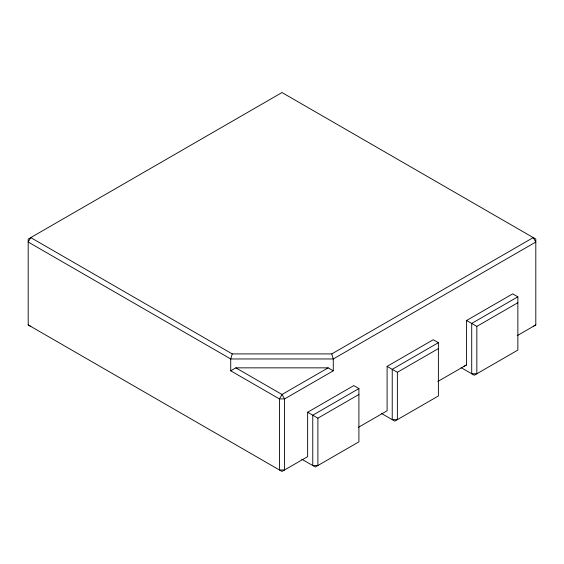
<?xml version="1.0" encoding="UTF-8"?>
<svg xmlns="http://www.w3.org/2000/svg" width="564" height="564" viewBox="0 0 564 564"><rect width="100%" height="100%" fill="white"/><g stroke="black" fill="none" stroke-linecap="round" stroke-linejoin="round"><path stroke-width="0.85" d="M232.227 353.91L230.725 358.965L230.725 370.809L279.434 398.924L284.566 398.924L333.275 370.809L333.275 358.965L331.773 353.91L232.227 353.91L30.766 237.599L28.2 242.034L230.725 358.965L333.275 358.965L535.8 242.034L533.234 237.599L331.773 353.91M230.725 370.809L235.858 367.848L328.142 367.848L333.275 370.809M328.142 367.848L282 394.49L279.434 398.924L279.434 469.974L284.566 469.974L284.566 398.924L282 394.49L235.858 367.848M533.234 326.401L535.8 324.92L535.8 239.08L282 92.545L28.2 239.08L28.2 324.92L282 471.455L307.634 456.65L307.634 412.249L353.783 385.607L358.908 388.568L358.908 441.852L315.325 467.013L301.726 459.159M358.323 427.385L387.108 410.768L387.108 366.367L433.258 339.725L438.383 342.686L438.383 395.97L394.8 421.132L381.616 413.518M464.017 366.367L466.583 364.887L466.583 320.486L512.725 293.844L517.858 296.798L517.858 350.082L474.275 375.25L461.091 367.636M358.908 388.568L312.766 415.21L312.766 465.533L317.892 465.533L317.892 418.171L307.634 412.249M438.383 342.686L392.234 369.328L392.234 419.651L397.366 419.651L397.366 372.289L387.108 366.367M517.858 296.798L471.708 323.44L471.708 373.77L476.834 373.77L476.834 326.401L466.583 320.486M317.892 418.171L358.908 394.49M397.366 372.289L438.383 348.601M476.834 326.401L517.858 302.72M437.798 381.504L466.583 364.887M517.195 335.665L535.8 324.92M28.2 324.92L30.766 326.401"/></g></svg>
